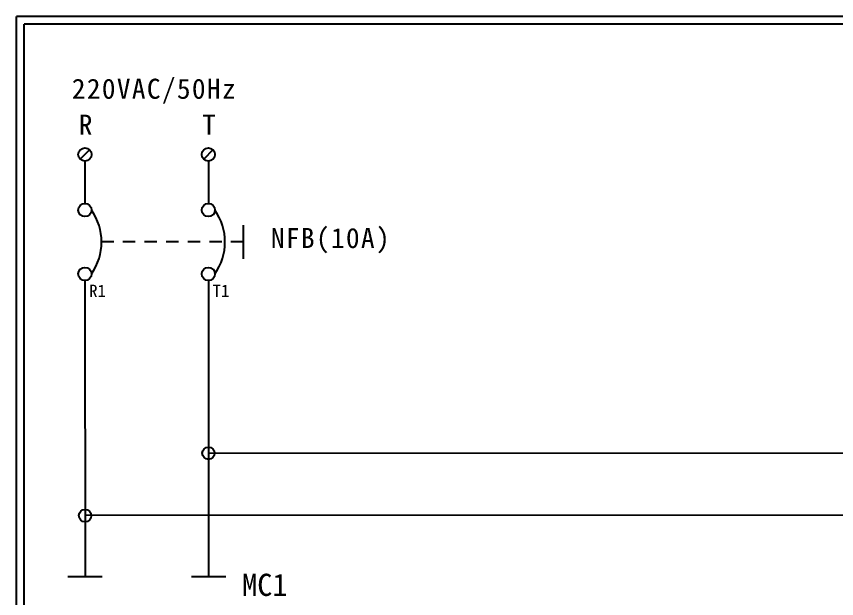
# Model space of a CAD drawing. Extents: x 10 to 297, y 3 to 207.
# Drawn here: x 10 to 142.9, y 112.6 to 207 of the extents above; entities that cross this region are included whole.
import ezdxf

# ---------------------------------------------------------------- set-up
doc = ezdxf.new("R2010")
doc.units = 0
doc.linetypes.add('HIDDEN9', pattern=[3.5, 2, -1.5])
doc.layers.get('0').update_dxf_attribs({"linetype": 'CONTINUOUS'})
doc.layers.add('圖框層', color=7, linetype='CONTINUOUS')
doc.layers.add('標尺寸層', color=3, linetype='CONTINUOUS')
doc.styles.add('STSL', font='kaiu.ttf')
doc.styles.add('標楷體', font='kaiu.ttf')

msp = doc.modelspace()

# ---------------------------------------------------------------- linework, layer by layer
for p, q in [((21.85, 185.35), (20.34, 183.83)), ((41.85, 185.35), (40.34, 183.83)), ((21.1, 164.1), (21.13, 116.22)), ((41.1, 164.1), (41.12, 116.22))]:
    msp.add_line(p, q)
at = {"color": 7, "linetype": 'HIDDEN9'}
msp.add_line((46.76, 170.41), (23.79, 170.41), dxfattribs=at)
for centre in [(21.1, 184.59), (41.1, 184.59), (21.1, 175.59), (41.1, 175.59), (21.1, 165.23), (41.1, 165.23)]:
    msp.add_circle(centre, 1.07)
at = {"color": 7}
for centre in [(14.74, 170.41), (34.74, 170.41)]:
    msp.add_arc(centre, 9.05, 325.1286, 34.8714, dxfattribs=at)
at = {"layer": '圖框層', "color": 7}
for p, q in [((297, 206.97), (10, 206.97)), ((10, 3), (10, 206.97)), ((295.75, 205.72), (11.25, 205.72)), ((11.25, 4.25), (11.25, 205.72))]:
    msp.add_line(p, q, dxfattribs=at)
at = {"layer": '標尺寸層', "color": 7}
for p, q in [((21.1, 183.52), (21.1, 176.66)), ((41.1, 183.52), (41.1, 176.66)), ((46.76, 173.14), (46.76, 167.68)), ((21.1, 164.16), (21.1, 164.1)), ((41.1, 164.16), (41.1, 164.1)), ((180.25, 136.18), (41.11, 136.12)), ((203.1, 126.18), (21.12, 126.06)), ((18.35, 116.22), (23.92, 116.22)), ((38.35, 116.22), (43.92, 116.22))]:
    msp.add_line(p, q, dxfattribs=at)
for centre in [(41.11, 136.18), (21.12, 126.06)]:
    msp.add_circle(centre, 1, dxfattribs=at)

# ---------------------------------------------------------------- texts
at = {"color": 0, "char_height": 3.25, "style": '標楷體'}
for s, insert, width, attachment_point in [('\\pt6.5;{\\T1.1;220VAC/50Hz}', (18.98, 196.87), 35.213, 1), ('\\pt6.5;{\\T1.1;R}', (20.1, 191.05), 2, 1), ('\\pt6.5;{\\T1.1;T}', (40.1, 191.05), 2, 1), ('\\pt6.5;{\\T1.1;NFB(10A)}', (60.96, 172.68), 24.6072, 2)]:
    msp.add_mtext(s, dxfattribs=dict(at, insert=insert, width=width, attachment_point=attachment_point))
at = {"layer": '圖框層', "color": 4, "style": 'STSL'}
for s, height, p in [('R1', 2, (21.78, 161.49)), ('T1', 2, (41.78, 161.49)), ('MC1', 3.6, (46.57, 113.05))]:
    msp.add_text(s, height=height, dxfattribs=at).set_placement(p)

doc.saveas('drawing.dxf')
